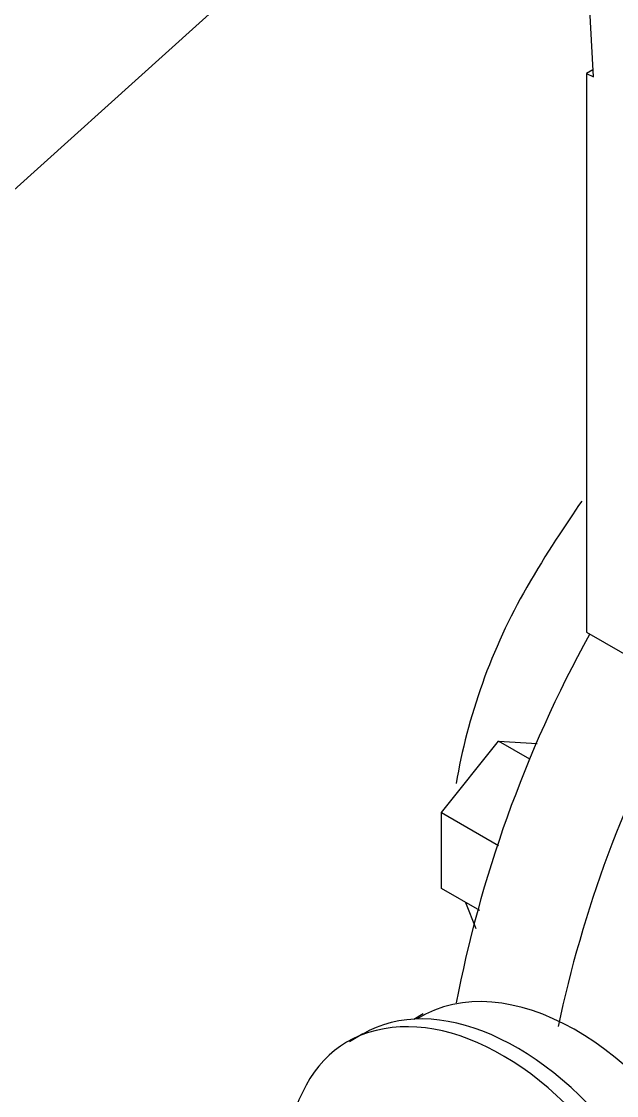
# Model space of a CAD drawing. Header units: inches. Extents: x 0.3 to 33.8, y 15.5 to 37.1.
# Drawn here: x 6.251 to 6.643, y 25.723 to 26.431 of the extents above; entities that cross this region are included whole.
import ezdxf

# ---------------------------------------------------------------- set-up
doc = ezdxf.new("R2010")
doc.units = ezdxf.units.IN
doc.header["$MEASUREMENT"] = 0

# ---------------------------------------------------------------- blocks, each defined once
blk = doc.blocks.new('60298_1')
at = {"transparency": 33554687}
for points in [[(6.6281, 26.39413), (6.60951, 26.73599)], [(6.62758, 26.39878), (6.62345, 26.39619)], [(6.62345, 26.39619), (6.6281, 26.39413)], [(6.62345, 26.39619), (6.62345, 26.02851)], [(6.62345, 26.02851), (6.70349, 25.98255)], [(6.52791, 25.90974), (6.56561, 25.95673), (6.59092, 25.95518)], [(6.58627, 25.94485), (6.56561, 25.95673)], [(6.52791, 25.85965), (6.52791, 25.90974)], [(6.52791, 25.90974), (6.56561, 25.88805)], [(6.55322, 25.84519), (6.52791, 25.85965)], [(6.54392, 25.85035), (6.55064, 25.83331)], [(6.51604, 25.77702), (6.50984, 25.77341)], [(6.46749, 25.75895), (6.47627, 25.76411)]]:
    blk.add_lwpolyline(points, dxfattribs=at)
at = {"color": 21, "transparency": 33554687}
blk.add_lwpolyline([(6.47059, 26.52168), (2.69978, 23.12475), (2.51955, 23.12475)], dxfattribs=at)
at = {"transparency": 33554687}
for points in [[(6.62035, 26.11475), (6.60986, 26.09905), (6.59701, 26.0806), (6.5842, 26.05795), (6.56101, 26.01824), (6.54485, 25.97194), (6.53773, 25.92885)], [(6.75462, 25.55187), (6.74941, 25.5913), (6.73598, 25.62789), (6.7133, 25.66031), (6.66105, 25.75767), (6.57139, 25.80944), (6.5119, 25.77392)], [(6.64101, 25.68097), (6.588, 25.75533), (6.51491, 25.78645), (6.46543, 25.75843), (6.42132, 25.73242), (6.41112, 25.65589), (6.43961, 25.56736)]]:
    blk.add_open_spline(points, degree=3, knots=[0, 0, 0, 0, 1, 1, 1, 2, 2, 2, 2], dxfattribs=at)
for points in [[(6.62551, 26.02696), (6.58243, 25.94883), (6.55308, 25.86488), (6.53773, 25.78425)], [(6.68748, 25.99081), (6.64868, 25.92029), (6.62075, 25.84452), (6.60486, 25.76876)], [(6.65134, 25.68613), (6.59685, 25.76044), (6.52376, 25.79156), (6.47576, 25.7636)]]:
    blk.add_open_spline(points, degree=3, dxfattribs=at)

msp = doc.modelspace()

# ---------------------------------------------------------------- block references
msp.add_blockref('60298_1', (0, 0))

doc.saveas('drawing.dxf')
